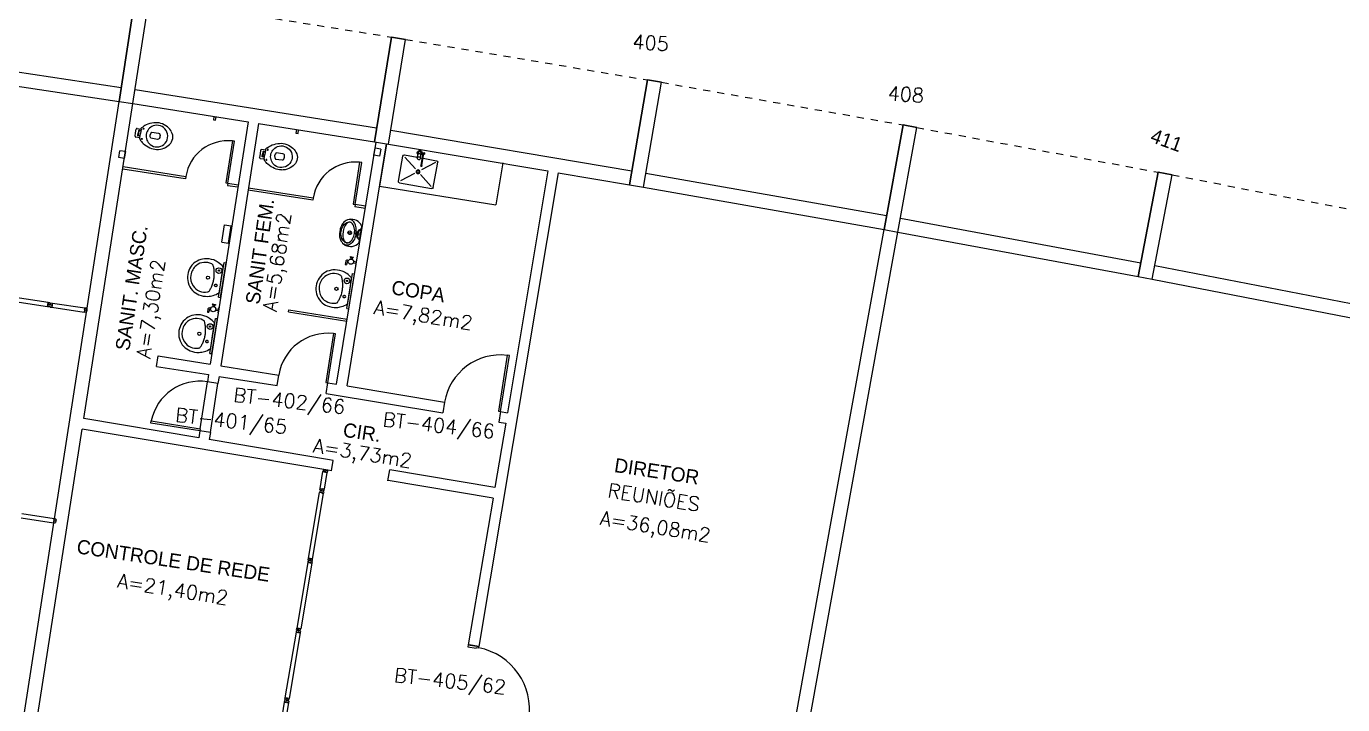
# Model space of a CAD drawing. Extents: x -165 to 137, y 302 to 416.
# Drawn here: x 50.95 to 69.52, y 392.37 to 401.94 of the extents above; entities that cross this region are included whole.
import ezdxf

# ---------------------------------------------------------------- set-up
doc = ezdxf.new("R2010")
doc.units = 0
doc.header["$LTSCALE"] = 0.02
doc.header["$MEASUREMENT"] = 0
for name, pattern in [('DASHDOT', [1, 0.5, -0.25, 0, -0.25]), ('HIDDEN', [0.375, 0.25, -0.125]), ('HIDDEN2', [0.1875, 0.125, -0.0625])]:
    doc.linetypes.add(name, pattern=pattern)
doc.layers.get('0').update_dxf_attribs({"linetype": 'CONTINUOUS'})
doc.layers.get('DEFPOINTS').update_dxf_attribs({"linetype": 'CONTINUOUS'})
for name, color, linetype in [('3', 3, 'CONTINUOUS'), ('ALV', 2, 'CONTINUOUS'), ('BANC', 2, 'CONTINUOUS'), ('DIV', 2, 'CONTINUOUS'), ('EQUIP', 2, 'CONTINUOUS'), ('ESQ', 1, 'CONTINUOUS'), ('ESTR', 3, 'CONTINUOUS'), ('NOPILAR', 2, 'CONTINUOUS'), ('PEÇAS', 1, 'CONTINUOUS'), ('PORTA', 2, 'CONTINUOUS'), ('PROJ', 1, 'HIDDEN2'), ('SOLEIRA', 1, 'CONTINUOUS'), ('TEXTO', 2, 'CONTINUOUS'), ('TEXTO-ENDEREÇO', 2, 'CONTINUOUS'), ('USO1', 2, 'CONTINUOUS'), ('ÁREA', 2, 'CONTINUOUS')]:
    doc.layers.add(name, color=color, linetype=linetype)
doc.styles.add('1', font='romans.shx', dxfattribs={"height": 1.1})
doc.styles.add('UNB-100', font='simplex.shx', dxfattribs={"height": 0.2})
doc.styles.add('UNB-100-1', font='simplex.shx', dxfattribs={"height": 0.2})
doc.dimstyles.new('1-600', dxfattribs={"dimtxt": 1.1, "dimasz": 2.5, "dimexe": 2, "dimexo": 4, "dimgap": 0.2, "dimtad": 1, "dimdec": 0, "dimzin": 4, "dimdsep": 46, "dimlunit": 6, "dimtxsty": '1', "dimblk1": 'NONE', "dimblk2": 'NONE', "dimsah": 1, "dimcen": 0, "dimclrd": 2, "dimclre": 2, "dimclrt": 2, "dimadec": 0, "dimazin": 0, "dimtfac": 1, "dimtdec": 0, "dimtmove": 2, "dimatfit": 3, "dimldrblk": 'NONE', "dimfxl": 0, "dimtolj": 1, "dimtzin": 0, "dimarcsym": 0})

# ---------------------------------------------------------------- blocks, each defined once
blk = doc.blocks.new('DIVMT-TTC')
for p, q in [((-0.03, 0.03), (-0.03, 0.006)), ((-0.008, 0.03), (-0.03, 0.03)), ((-0.0185, 0.006), (-0.03, 0.006)), ((-0.0185, -0.006), (-0.0185, 0.006)), ((-0.008, 0.03), (-0.008, 0.02)), ((-0.008, 0.02), (0.008, 0.02)), ((-0.0051, 0), (0.0051, 0)), ((0.0051, 0), (-0.0051, 0)), ((-0.0051, 0), (0.0051, 0)), ((0, -0.0051), (0, 0.0051)), ((0, 0.0051), (0, -0.0051)), ((0.008, 0.03), (0.008, 0.02)), ((0.008, 0.03), (0.03, 0.03)), ((0.0205, 0.006), (0.03, 0.006)), ((0.0205, -0.006), (0.0205, 0.006)), ((0.0205, 0.006), (0.0205, -0.006)), ((0.0205, 0.006), (0.03, 0.006)), ((0.97, 0.03), (0.03, 0.03)), ((0.03, 0.006), (0.03, 0.03)), ((0.03, -0.03), (0.03, 0.03)), ((0.03, -0.005), (0.03, 0.005)), ((0.97, -0.03), (0.97, 0.03)), ((0.97, 0.03), (0.97, 0.009)), ((0.97, 0.009), (0.97, 0.027)), ((0.9795, 0.006), (0.97, 0.006)), ((0.97, -0.005), (0.97, 0.005)), ((0.9795, 0.006), (0.9795, -0.006)), ((1.0051, 0), (0.9949, 0)), ((1, 0.0051), (1, -0.0051)), ((-0.0185, -0.006), (-0.03, -0.006)), ((-0.03, -0.03), (-0.03, -0.006)), ((-0.008, -0.03), (-0.03, -0.03)), ((-0.008, -0.03), (-0.008, -0.02)), ((-0.008, -0.02), (0.008, -0.02)), ((0.008, -0.03), (0.008, -0.02)), ((0.008, -0.03), (0.03, -0.03)), ((0.0205, -0.006), (0.03, -0.006)), ((0.0205, -0.006), (0.03, -0.006)), ((0.03, -0.006), (0.03, -0.03)), ((0.97, -0.03), (0.03, -0.03)), ((0.9795, -0.006), (0.97, -0.006)), ((0.97, -0.009), (0.97, -0.027))]:
    blk.add_line(p, q)
blk = doc.blocks.new('MTINI-TTC')
for p, q in [((-0.03, 0.008), (-0.03, 0.03)), ((0.03, 0.03), (-0.03, 0.03)), ((-0.03, 0.008), (-0.02, 0.008)), ((-0.009, 0.03), (-0.027, 0.03)), ((-0.02, 0.008), (-0.02, 0)), ((-0.001, 0), (-0.02, 0)), ((-0.006, 0.02), (-0.006, 0.03)), ((-0.006, 0.023), (-0.006, 0.027)), ((-0.006, 0.02), (0.006, 0.02)), ((0.005, 0.03), (-0.005, 0.03)), ((0.005, 0), (-0.005, 0)), ((0.004, 0.02), (-0.004, 0.02)), ((0.02, 0), (-0.001, 0)), ((0, -0.005), (0, 0.005)), ((0.006, 0.02), (0.006, 0.03)), ((0.006, 0.023), (0.006, 0.027)), ((0.009, 0.03), (0.027, 0.03)), ((0.03, 0.008), (0.02, 0.008)), ((0.02, 0), (0.02, 0.008)), ((0.03, 0.008), (0.03, 0.03))]:
    blk.add_line(p, q)
blk = doc.blocks.new('*D74')
at = {"layer": 'DEFPOINTS', "color": 0, "transparency": 16777216}
for p in [(81.466, 403.52), (63.308, 400.547), (63.041, 399.071), (88.375, 395.241), (88.021, 393.783)]:
    blk.add_point(p, dxfattribs=at)
at = {"layer": 'USO1', "color": 2, "lineweight": -2, "transparency": 16777216}
for p, q in [((64.02, 404.483), (64.822, 408.914)), ((89.321, 399.127), (90.384, 403.497))]:
    blk.add_line(p, q, dxfattribs=at)
blk.add_arc((-13.264, -22.577), 436.501, 76.32763, 79.74227, dxfattribs=at)
at = {"layer": 'USO1', "color": 2, "transparency": 16777216, "insert": (77.384, 405.174), "char_height": 1.1, "attachment_point": 5, "rotation": 348.0349, "style": '1'}
blk.add_mtext('\\A1;Física', dxfattribs=at)
blk = doc.blocks.new('_NONE')
at = {"color": 0, "linetype": 'ByBlock'}
blk.add_circle((0, 0), 0.25, dxfattribs=at)
blk = doc.blocks.new('*D75')
at = {"layer": 'DEFPOINTS', "color": 0, "transparency": 16777216}
for p in [(60.806, 407.588), (52.477, 402.362), (52.247, 400.879), (63.308, 400.547), (63.041, 399.071)]:
    blk.add_point(p, dxfattribs=at)
at = {"layer": 'USO1', "color": 2, "lineweight": -2, "transparency": 16777216}
for p, q in [((53.088, 406.315), (53.776, 410.763)), ((64.02, 404.483), (64.822, 408.91))]:
    blk.add_line(p, q, dxfattribs=at)
blk.add_arc((-13.265, -22.582), 436.5, 79.74227, 81.20568, dxfattribs=at)
at = {"layer": 'USO1', "color": 2, "transparency": 16777216, "insert": (59.128, 408.82), "char_height": 1.1, "attachment_point": 5, "rotation": 350.474, "style": '1'}
blk.add_mtext('\\A1;IED Direção', dxfattribs=at)
blk = doc.blocks.new('*D76')
at = {"layer": 'DEFPOINTS', "color": 0, "transparency": 16777216}
for p in [(49.795, 409.337), (41.602, 403.9), (41.411, 402.412), (52.477, 402.362), (52.247, 400.879)]:
    blk.add_point(p, dxfattribs=at)
at = {"layer": 'USO1', "color": 2, "lineweight": -2, "transparency": 16777216}
for p, q in [((42.113, 407.867), (42.687, 412.332)), ((53.088, 406.315), (53.776, 410.761))]:
    blk.add_line(p, q, dxfattribs=at)
blk.add_arc((-13.265, -22.584), 436.501, 81.20568, 82.66909, dxfattribs=at)
at = {"layer": 'USO1', "color": 2, "transparency": 16777216, "insert": (48.061, 410.344), "char_height": 1.1, "attachment_point": 5, "rotation": 351.9374, "style": '1'}
blk.add_mtext('\\A1;Física', dxfattribs=at)
blk = doc.blocks.new('DIV')
for p, q in [((-0.0051, 0), (0.0051, 0)), ((0, -0.0051), (0, 0.0051)), ((0.0205, 0.006), (0.03, 0.006)), ((0.0205, -0.006), (0.0205, 0.006)), ((0.03, 0.03), (0.97, 0.03)), ((0.03, 0.03), (0.03, -0.03)), ((0.03, 0.009), (0.03, 0.027)), ((0.03, 0.005), (0.03, -0.005)), ((0.97, 0.03), (0.97, -0.03)), ((0.9795, 0.006), (0.97, 0.006)), ((0.97, 0.005), (0.97, -0.005)), ((0.9795, -0.006), (0.9795, 0.006)), ((1.0051, 0), (0.9949, 0)), ((0.9949, 0), (1.0051, 0)), ((1, -0.0051), (1, 0.0051)), ((0.0205, -0.006), (0.03, -0.006)), ((0.03, -0.03), (0.03, -0.009)), ((0.03, -0.009), (0.03, -0.027)), ((0.03, -0.03), (0.97, -0.03)), ((0.9795, -0.006), (0.97, -0.006))]:
    blk.add_line(p, q)
blk = doc.blocks.new('MTT')
for p, q in [((-0.008, 0.03), (-0.03, 0.03)), ((-0.03, 0.03), (-0.03, 0.006)), ((-0.0185, 0.006), (-0.03, 0.006)), ((-0.0185, -0.006), (-0.0185, 0.006)), ((-0.008, 0.03), (-0.008, 0.02)), ((-0.008, 0.02), (0.008, 0.02)), ((-0.0051, 0), (0.0051, 0)), ((0, -0.0051), (0, 0.0051)), ((0.008, 0.03), (0.03, 0.03)), ((0.008, 0.03), (0.008, 0.02)), ((0.0205, -0.006), (0.0205, 0.006)), ((0.0205, 0.006), (0.03, 0.006)), ((0.03, 0.006), (0.03, 0.03)), ((-0.03, -0.03), (-0.03, -0.006)), ((-0.0185, -0.006), (-0.03, -0.006)), ((-0.008, -0.03), (-0.03, -0.03)), ((-0.008, -0.02), (0.008, -0.02)), ((-0.008, -0.03), (-0.008, -0.02)), ((0.008, -0.03), (0.008, -0.02)), ((0.008, -0.03), (0.03, -0.03)), ((0.0205, -0.006), (0.03, -0.006)), ((0.03, -0.006), (0.03, -0.03))]:
    blk.add_line(p, q)
blk = doc.blocks.new('A$C3DD54DAF')
at = {"layer": 'PORTA'}
for p, q in [((0.657, 0.597), (0.563, 0.005)), ((0.593, 0), (0.686, 0.593)), ((0.686, 0.593), (0.657, 0.597)), ((0.563, 0.005), (0.593, 0))]:
    blk.add_line(p, q, dxfattribs=at)
at = {"layer": 'PORTA', "color": 1}
blk.add_arc((0.594, -0.001), 0.601, 83.9894, 170.9236, dxfattribs=at)
blk = doc.blocks.new('A$C1EA05BC3')
at = {"layer": 'PEÇAS'}
for p, q in [((0.465, 0.221), (0.464, 0.214)), ((0.464, 0.214), (0.521, 0.205)), ((0.466, 0.226), (0.465, 0.221)), ((0.532, 0.192), (0.523, 0.141)), ((0.445, 0.091), (0.443, 0.084)), ((0.443, 0.084), (0.443, 0.079)), ((0.502, 0.082), (0.445, 0.091)), ((0.523, 0.141), (0.515, 0.091))]:
    blk.add_line(p, q, dxfattribs=at)
for points in [[(0.373, 0.165, 0.268395), (0.317, 0.309, 0.179674), (0.221, 0.342, 0.170707), (0.124, 0.306, 0.179561), (0.072, 0.213, 0.179561), (0.093, 0.108, 0.170707), (0.174, 0.044, 0.179674), (0.275, 0.046, 0.268395)], [(0.18, 0.165, -0.183333), (0.19, 0.225, -0.302776), (0.214, 0.235), (0.309, 0.22, -0.370787), (0.295, 0.133), (0.2, 0.148, -0.302776)]]:
    blk.add_lwpolyline(points, format="xyb", close=True, dxfattribs=at)
for points in [[(0.464, 0.214), (0.454, 0.152)], [(0.445, 0.091), (0.454, 0.152)], [(0.483, 0.184), (0.478, 0.149), (0.472, 0.114)]]:
    blk.add_lwpolyline(points, dxfattribs=at)
for points in [[(0.461, 0.195, 0.380199), (0.468, 0.187), (0.479, 0.185, 0.087349), (0.483, 0.185, -0.172037), (0.491, 0.184, -0.102747), (0.493, 0.182, -0.167994), (0.494, 0.178), (0.489, 0.147)], [(0.448, 0.109, -0.380199), (0.457, 0.116), (0.467, 0.114, -0.087349), (0.471, 0.112, 0.172037), (0.48, 0.111, 0.102747), (0.482, 0.112, 0.167994), (0.484, 0.116), (0.489, 0.147)]]:
    blk.add_lwpolyline(points, format="xyb", dxfattribs=at)
for centre in [(0.436, 0.229), (0.413, 0.085)]:
    blk.add_circle(centre, 0.0075, dxfattribs=at)
for centre, radius, start, end in [((0.216, 0.129), 0.248, 87.483, 112.073), ((0.218, 0.134), 0.243, 64.2378, 88.0453), ((0.147, 0.201), 0.149, 170.8718, 207.9981), ((0.147, 0.201), 0.149, 134.0019, 171.1282), ((0.226, 0.112), 0.268, 112.6809, 132.8397), ((0.186, 0.048), 0.335, 46.8476, 65.7475), ((0.195, 0.06), 0.32, 32.9479, 46.5381), ((0.456, 0.228), 0.0102, 349.3086, 36.2439), ((0.52, 0.193), 0.0118, 354.6802, 82.2989), ((0.25, 0.261), 0.268, 209.1603, 229.3191), ((0.235, 0.248), 0.248, 229.927, 254.517), ((0.236, 0.243), 0.243, 253.9547, 277.7622), ((0.232, 0.335), 0.335, 276.2525, 295.1524), ((0.237, 0.321), 0.32, 295.4619, 309.0521), ((0.433, 0.08), 0.0102, 305.7561, 352.6914), ((0.504, 0.093), 0.0118, 259.7011, 347.3198)]:
    blk.add_arc(centre, radius, start, end, dxfattribs=at)
blk = doc.blocks.new('A$C13C90D17')
at = {"layer": 'PEÇAS'}
for points in [[(0, 0.308, 0.108162), (0.006, 0.194, 0.130345), (0.066, 0.085, 0.098496), (0.157, 0.023, 0.106524), (0.285, 0, 0.056129), (0.358, 0.012, 0.077465), (0.441, 0.051, 0.260144), (0.447, 0.06), (0.474, 0.233), (0.501, 0.406, 0.260144), (0.499, 0.416, 0.077465), (0.432, 0.479, 0.056129), (0.367, 0.513, 0.106524), (0.238, 0.53, 0.098496), (0.132, 0.499, 0.130345), (0.041, 0.414, 0.108162)], [(0.044, 0.301, 0.185962), (0.076, 0.148, 0.148743), (0.165, 0.074, 0.142138), (0.277, 0.062, 0.114165), (0.294, 0.067, 0.094603), (0.305, 0.079, 0.04407), (0.317, 0.098, 0.029789), (0.339, 0.143, 0.032251), (0.36, 0.2, 0.033186), (0.37, 0.249, 0.033186), (0.375, 0.299, 0.032251), (0.374, 0.36, 0.029789), (0.367, 0.409, 0.04407), (0.361, 0.432, 0.094603), (0.354, 0.446, 0.114165), (0.339, 0.457, 0.142138), (0.23, 0.48, 0.148743), (0.122, 0.437, 0.185962)]]:
    blk.add_lwpolyline(points, format="xyb", close=True, dxfattribs=at)
blk.add_circle((0.286, 0.263), 0.0225, dxfattribs=at)
at = {"layer": 'PEÇAS', "linetype": 'HIDDEN'}
blk.add_circle((0.396, 0.154), 0.0175, dxfattribs=at)
blk = doc.blocks.new('A$C36FD3FC8')
at = {"layer": 'PORTA'}
for p, q in [((0.771, 0.696), (0.662, 0.005)), ((0.691, 0), (0.801, 0.691)), ((0.801, 0.691), (0.771, 0.696)), ((0.662, 0.005), (0.691, 0))]:
    blk.add_line(p, q, dxfattribs=at)
at = {"layer": 'PORTA', "color": 1}
blk.add_arc((0.691, 0), 0.7, 83.4563, 170.9756, dxfattribs=at)
blk = doc.blocks.new('A$C544E53C2')
at = {"layer": 'PORTA'}
for p, q in [((0.885, 0.795), (0.759, 0.005)), ((0.789, 0), (0.914, 0.79)), ((0.914, 0.79), (0.885, 0.795)), ((0.759, 0.005), (0.789, 0))]:
    blk.add_line(p, q, dxfattribs=at)
at = {"layer": 'PORTA', "color": 1}
blk.add_arc((0.789, 0), 0.8, 83.1491, 170.4878, dxfattribs=at)
blk = doc.blocks.new('A$C20D93DEA')
at = {"layer": 'PORTA'}
for p, q in [((0, 0.11), (0.005, 0.139)), ((0.691, 0), (0, 0.11)), ((0.005, 0.139), (0.696, 0.03)), ((0.696, 0.03), (0.691, 0))]:
    blk.add_line(p, q, dxfattribs=at)
at = {"layer": 'PORTA', "color": 1}
blk.add_arc((0.691, 0), 0.7, 81.1249, 168.5439, dxfattribs=at)
at = {"layer": 'SOLEIRA'}
blk.add_line((0.696, 0.03), (0.799, 0.692), dxfattribs=at)
blk = doc.blocks.new('INOXA1-P-TTC')
for p, q in [((0.12, 0.23), (0.12, 0.047)), ((0.22, 0.25), (0.14, 0.25)), ((0.15, 0.22), (0.287, 0.043)), ((0.5, 0.25), (0.22, 0.25)), ((0.353, 0.043), (0.49, 0.22)), ((0.52, 0.23), (0.52, -0.23)), ((0.043, 0.008), (0.043, -0.022)), ((0.062, 0.04), (0.071, 0.04)), ((0.131, 0.048), (0.076, 0.043)), ((0.131, -0.002), (0.076, 0.003)), ((0.22, -0.027), (0.054, -0.027)), ((0.22, -0.037), (0.054, -0.037)), ((0.063, -0.003), (0.063, -0.021)), ((0.12, -0.001), (0.12, -0.027)), ((0.12, -0.037), (0.12, -0.23)), ((0.15, -0.22), (0.287, -0.043)), ((0.231, -0.027), (0.22, -0.027)), ((0.231, -0.037), (0.22, -0.037)), ((0.353, -0.043), (0.49, -0.22)), ((0.22, -0.25), (0.14, -0.25)), ((0.5, -0.25), (0.22, -0.25))]:
    blk.add_line(p, q)
blk.add_lwpolyline([(0.076, 0.003), (0.072, 0.004), (0.069, 0.009), (0.067, 0.015), (0.066, 0.023), (0.067, 0.031), (0.069, 0.037), (0.072, 0.042), (0.076, 0.043)])
blk.add_lwpolyline([(0.131, 0.048), (0.137, 0.046), (0.143, 0.041), (0.147, 0.033), (0.148, 0.023), (0.147, 0.013), (0.143, 0.006), (0.137, 0), (0.131, -0.002), (0.125, 0), (0.119, 0.006), (0.115, 0.013), (0.114, 0.023), (0.115, 0.033), (0.119, 0.041), (0.125, 0.046)], close=True)
for radius in [0.0266, 0.0163]:
    blk.add_circle((0.32, 0), radius)
for centre, radius, start, end in [((0.14, 0.23), 0.02, 90, 180), ((0.5, 0.23), 0.02, 360, 90), ((0.054, 0.023), 0.0349, 36.1705, 252.2568), ((0.054, 0.023), 0.0189, 62.7367, 235.7375), ((0.073, -0.003), 0.01, 102.8285, 180), ((0.054, 0.023), 0.0349, 285.5373, 323.9987), ((0.054, -0.032), 0.0145, 20.161, 339.839), ((0.054, -0.032), 0.005, 90.0037, 269.9963), ((0.231, -0.032), 0.00738, 222.6559, 137.3441), ((0.231, -0.032), 0.005, 269.9935, 90.0065), ((0.14, -0.23), 0.02, 180, 270), ((0.5, -0.23), 0.02, 270, 360)]:
    blk.add_arc(centre, radius, start, end)

msp = doc.modelspace()

# ---------------------------------------------------------------- linework, layer by layer
at = {"layer": '3'}
for p, q in [((55.223, 395.823), (55.223, 395.823)), ((55.223, 395.823), (55.223, 395.823)), ((55.224, 395.822), (55.224, 395.822)), ((55.224, 395.822), (55.224, 395.822)), ((55.224, 395.822), (55.224, 395.822)), ((55.224, 395.822), (55.224, 395.822)), ((55.276, 395.814), (55.276, 395.814)), ((55.276, 395.814), (55.276, 395.814)), ((55.276, 395.814), (55.276, 395.814)), ((55.276, 395.814), (55.276, 395.814)), ((55.199, 395.675), (55.199, 395.675)), ((55.199, 395.675), (55.199, 395.675)), ((55.199, 395.675), (55.199, 395.675)), ((55.199, 395.675), (55.199, 395.675)), ((55.199, 395.675), (55.199, 395.675)), ((55.199, 395.675), (55.199, 395.675)), ((55.199, 395.675), (55.199, 395.675))]:
    msp.add_line(p, q, dxfattribs=at)
at = {"layer": 'ALV'}
for p, q in [((48.874, 401.59), (52.283, 401.077)), ((48.844, 401.392), (52.254, 400.879)), ((52.483, 401.046), (55.888, 400.505)), ((49.905, 385.697), (52.254, 400.879)), ((51.756, 396.404), (52.451, 400.849)), ((52.451, 400.849), (54.076, 400.59)), ((54.076, 400.59), (53.541, 397.172)), ((54.224, 400.567), (53.689, 397.148)), ((54.224, 400.567), (55.857, 400.307)), ((56.087, 400.472), (59.488, 399.902)), ((55.323, 396.889), (55.881, 400.303)), ((55.471, 396.864), (56.029, 400.279)), ((56.054, 400.275), (58.302, 399.898)), ((58.45, 399.873), (57.331, 393.189)), ((58.302, 399.898), (57.734, 396.485)), ((58.45, 399.873), (59.455, 399.704)), ((59.687, 399.867), (63.082, 399.268)), ((59.652, 399.67), (63.047, 399.071)), ((63.281, 399.232), (66.671, 398.603)), ((60.585, 384.365), (63.244, 399.035)), ((62.167, 394.2), (63.047, 399.071)), ((63.244, 399.035), (66.635, 398.407)), ((66.869, 398.566), (70.254, 397.908)), ((66.831, 398.369), (70.216, 397.712)), ((52.782, 397.141), (52.806, 397.289)), ((52.806, 397.289), (53.541, 397.172)), ((52.782, 397.141), (53.518, 397.024)), ((53.689, 397.148), (54.509, 397.018)), ((53.518, 397.024), (53.502, 396.922)), ((53.65, 396.897), (53.502, 396.922)), ((53.666, 397), (53.65, 396.897)), ((53.666, 397), (54.484, 396.87)), ((54.484, 396.87), (54.509, 397.018)), ((55.176, 396.76), (55.2, 396.908)), ((55.2, 396.908), (55.323, 396.889)), ((55.176, 396.76), (56.822, 396.486)), ((55.471, 396.864), (56.847, 396.634)), ((56.847, 396.634), (56.822, 396.486)), ((57.636, 396.502), (57.611, 396.354)), ((57.636, 396.502), (57.734, 396.485)), ((53.379, 396.132), (51.756, 396.404)), ((57.712, 396.337), (57.558, 395.431)), ((57.611, 396.354), (57.712, 396.337)), ((50.113, 385.787), (51.733, 396.256)), ((55.199, 395.675), (51.733, 396.256)), ((53.395, 396.23), (53.379, 396.131)), ((53.543, 396.206), (53.395, 396.23)), ((53.543, 396.206), (53.527, 396.107)), ((55.223, 395.823), (53.527, 396.107)), ((55.276, 395.814), (55.223, 395.823)), ((55.251, 395.666), (55.276, 395.814)), ((55.251, 395.666), (55.199, 395.675)), ((56.049, 395.527), (56.075, 395.68)), ((57.558, 395.431), (56.075, 395.68)), ((57.533, 395.283), (56.05, 395.532)), ((57.533, 395.283), (57.182, 393.211)), ((61.477, 390.382), (62.167, 394.2)), ((57.18, 393.212), (57.331, 393.189))]:
    msp.add_line(p, q, dxfattribs=at)
at = {"layer": 'BANC'}
for p, q in [((56.029, 400.279), (55.931, 399.683)), ((57.668, 400.014), (57.57, 399.419)), ((55.931, 399.683), (57.57, 399.419))]:
    msp.add_line(p, q, dxfattribs=at)
at = {"layer": 'DEFPOINTS', "color": 0, "linetype": 'ByBlock'}
msp.add_point((55.2, 396.908), dxfattribs=at)
at = {"layer": 'DIV'}
for p, q in [((52.308, 399.93), (53.188, 399.79)), ((52.312, 399.96), (53.196, 399.819)), ((53.196, 399.819), (53.192, 399.789)), ((53.789, 399.725), (53.784, 399.695)), ((53.784, 399.695), (53.932, 399.672)), ((53.789, 399.725), (53.937, 399.701)), ((54.988, 399.485), (54.077, 399.627)), ((54.993, 399.515), (54.082, 399.657)), ((54.993, 399.515), (54.988, 399.485)), ((55.586, 399.423), (55.581, 399.393)), ((55.729, 399.37), (55.581, 399.393)), ((55.734, 399.4), (55.586, 399.423)), ((51.246, 397.982), (51.25, 398.006)), ((51.261, 398.005), (51.25, 398.006)), ((51.255, 398.042), (51.252, 398.018)), ((51.263, 398.016), (51.252, 398.018)), ((51.277, 398.039), (51.255, 398.042)), ((51.261, 398.005), (51.263, 398.016)), ((51.268, 397.979), (51.27, 397.989)), ((51.27, 397.989), (51.285, 397.987)), ((51.277, 398.039), (51.275, 398.029)), ((51.275, 398.029), (51.291, 398.026)), ((51.275, 398.008), (51.285, 398.007)), ((51.275, 398.008), (51.285, 398.007)), ((51.28, 398.003), (51.281, 398.013)), ((51.28, 398.003), (51.281, 398.013)), ((51.284, 397.977), (51.285, 397.987)), ((51.293, 398.036), (51.291, 398.026)), ((51.293, 398.036), (51.315, 398.033)), ((51.3, 397.999), (51.302, 398.011)), ((51.3, 397.999), (51.302, 398.011)), ((51.3, 397.999), (51.309, 397.997)), ((51.3, 397.999), (51.309, 397.997)), ((51.302, 398.011), (51.311, 398.009)), ((51.302, 398.011), (51.311, 398.009)), ((51.315, 398.033), (51.306, 397.974)), ((51.309, 397.997), (51.306, 397.974)), ((51.309, 397.994), (51.306, 397.977)), ((51.306, 397.974), (51.309, 397.994)), ((51.311, 398.008), (51.309, 397.998)), ((51.311, 398.009), (51.315, 398.033)), ((51.311, 398.012), (51.314, 398.03)), ((51.315, 398.033), (51.773, 397.965)), ((51.268, 397.979), (51.246, 397.982)), ((51.284, 397.977), (51.306, 397.974)), ((51.306, 397.974), (51.764, 397.906)), ((51.773, 397.965), (51.764, 397.906)), ((51.769, 397.94), (51.768, 397.93)), ((51.777, 397.928), (51.768, 397.929)), ((51.779, 397.94), (51.769, 397.941)), ((51.777, 397.928), (51.779, 397.94)), ((51.803, 397.93), (51.793, 397.932)), ((51.793, 397.932), (51.803, 397.93)), ((51.797, 397.926), (51.799, 397.936)), ((54.643, 397.908), (54.648, 397.938)), ((54.643, 397.908), (55.468, 397.777)), ((54.648, 397.938), (55.473, 397.806)), ((55.092, 395.418), (55.131, 395.655)), ((55.135, 395.677), (55.131, 395.655)), ((55.131, 395.655), (55.191, 395.645)), ((55.152, 395.652), (55.134, 395.654)), ((55.135, 395.677), (55.145, 395.675)), ((55.146, 395.683), (55.145, 395.675)), ((55.146, 395.683), (55.167, 395.679)), ((55.151, 395.408), (55.191, 395.645)), ((55.157, 395.66), (55.155, 395.651)), ((55.156, 395.658), (55.156, 395.654)), ((55.156, 395.651), (55.166, 395.649)), ((55.169, 395.658), (55.157, 395.66)), ((55.159, 395.66), (55.167, 395.659)), ((55.161, 395.68), (55.171, 395.679)), ((55.167, 395.685), (55.165, 395.675)), ((55.167, 395.679), (55.186, 395.676)), ((55.169, 395.658), (55.167, 395.649)), ((55.168, 395.656), (55.167, 395.652)), ((55.17, 395.649), (55.188, 395.646)), ((55.184, 395.668), (55.186, 395.676)), ((55.194, 395.667), (55.184, 395.668)), ((55.194, 395.667), (55.191, 395.645)), ((55.092, 395.418), (55.151, 395.408)), ((54.926, 394.432), (55.082, 395.359)), ((54.985, 394.422), (55.141, 395.349)), ((50.881, 395.064), (51.339, 394.992)), ((50.872, 395.005), (51.33, 394.932)), ((51.339, 394.992), (51.33, 394.932)), ((51.335, 394.967), (51.334, 394.957)), ((51.343, 394.955), (51.334, 394.956)), ((51.345, 394.967), (51.335, 394.968)), ((51.343, 394.955), (51.345, 394.967)), ((51.369, 394.957), (51.359, 394.958)), ((51.359, 394.958), (51.369, 394.957)), ((51.363, 394.952), (51.365, 394.963)), ((54.926, 394.432), (54.985, 394.422)), ((54.947, 394.428), (54.929, 394.431)), ((54.957, 394.398), (54.945, 394.4)), ((54.948, 394.419), (54.95, 394.428)), ((54.96, 394.417), (54.948, 394.419)), ((54.952, 394.407), (54.95, 394.39)), ((54.951, 394.428), (54.961, 394.426)), ((54.96, 394.417), (54.962, 394.426)), ((54.985, 394.422), (54.965, 394.425)), ((54.965, 394.425), (54.982, 394.422)), ((57.18, 393.212), (57.175, 393.182)), ((57.175, 393.182), (57.294, 393.164)), ((57.331, 393.189), (57.195, 393.21)), ((57.295, 393.174), (57.294, 393.164)), ((57.295, 393.174), (57.328, 393.169)), ((57.328, 393.169), (57.331, 393.189))]:
    msp.add_line(p, q, dxfattribs=at)
at = {"layer": 'DIV', "color": 1}
msp.add_arc((57.162, 392.302), 0.883, 350.6923, 79.1204, dxfattribs=at)
at = {"layer": 'EQUIP', "color": 2}
for p, q in [((53.593, 400.667), (53.585, 400.618)), ((53.585, 400.618), (53.615, 400.613)), ((53.615, 400.613), (53.623, 400.662)), ((54.758, 400.482), (54.75, 400.433)), ((54.75, 400.433), (54.78, 400.428)), ((54.78, 400.428), (54.788, 400.477)), ((55.851, 400.119), (55.868, 400.218)), ((55.947, 400.205), (55.868, 400.218)), ((52.25, 400.086), (52.267, 400.184)), ((52.329, 400.072), (52.25, 400.086)), ((52.346, 400.171), (52.267, 400.184)), ((52.346, 400.171), (52.329, 400.072)), ((55.93, 400.106), (55.851, 400.119)), ((55.947, 400.205), (55.93, 400.106)), ((55.453, 398.623), (55.445, 398.579)), ((55.445, 398.579), (55.464, 398.575)), ((55.471, 398.609), (55.464, 398.575)), ((55.476, 398.639), (55.493, 398.636)), ((55.482, 398.618), (55.49, 398.616)), ((55.516, 398.692), (55.515, 398.683)), ((55.515, 398.683), (55.559, 398.675)), ((55.516, 398.692), (55.561, 398.684)), ((55.527, 398.68), (55.523, 398.657)), ((55.547, 398.677), (55.543, 398.653)), ((55.561, 398.684), (55.559, 398.675)), ((55.56, 398.604), (55.602, 398.596)), ((55.563, 398.623), (55.606, 398.615)), ((55.597, 398.566), (55.611, 398.645)), ((53.571, 398.022), (53.57, 398.012)), ((53.57, 398.012), (53.615, 398.005)), ((53.571, 398.022), (53.616, 398.015)), ((53.582, 398.01), (53.579, 397.986)), ((53.602, 398.007), (53.598, 397.983)), ((53.617, 398.015), (53.615, 398.005)), ((53.509, 397.951), (53.502, 397.907)), ((53.502, 397.907), (53.522, 397.904)), ((53.527, 397.938), (53.522, 397.904)), ((53.532, 397.967), (53.549, 397.965)), ((53.539, 397.946), (53.546, 397.945)), ((53.616, 397.934), (53.659, 397.927)), ((53.62, 397.953), (53.662, 397.947)), ((53.654, 397.897), (53.667, 397.976))]:
    msp.add_line(p, q, dxfattribs=at)
at = {"layer": 'EQUIP', "color": 2, "linetype": 'Continuous'}
for p, q in [((53.704, 398.892), (53.743, 399.139)), ((53.743, 399.139), (53.837, 399.124)), ((53.798, 398.877), (53.837, 399.124)), ((53.704, 398.892), (53.798, 398.877))]:
    msp.add_line(p, q, dxfattribs=at)
at = {"layer": 'EQUIP', "color": 2}
for centre in [(55.526, 398.618), (53.583, 397.948)]:
    msp.add_circle(centre, 0.037, dxfattribs=at)
at = {"layer": 'EQUIP', "color": 2, "ltscale": 0.15}
for centre, radius in [((53.664, 398.492), 0.04), ((53.664, 398.492), 0.01), ((55.47, 398.347), 0.04), ((55.47, 398.347), 0.01), ((53.54, 397.702), 0.04), ((53.54, 397.702), 0.01)]:
    msp.add_circle(centre, radius, dxfattribs=at)
at = {"layer": 'EQUIP', "color": 2}
for centre, radius, start, end in [((55.472, 398.619), 0.02, 79.7262, 169.7262), ((55.481, 398.608), 0.01, 79.7262, 169.7262), ((53.529, 397.948), 0.02, 80.8957, 170.8957), ((53.537, 397.936), 0.01, 80.8957, 170.8957)]:
    msp.add_arc(centre, radius, start, end, dxfattribs=at)
at = {"layer": 'ESQ'}
msp.add_line((53.543, 396.206), (53.65, 396.897), dxfattribs=at)
at = {"layer": 'ESTR'}
for points in [[(52.254, 400.879), (52.451, 400.849), (52.681, 402.331), (52.483, 402.362), (52.254, 400.879), (52.483, 402.362), (52.681, 402.331)], [(55.857, 400.307), (56.054, 400.275), (56.296, 401.755), (56.099, 401.788), (55.857, 400.307), (56.099, 401.788), (56.296, 401.755)], [(59.455, 399.704), (59.652, 399.67), (59.906, 401.149), (59.709, 401.183), (59.455, 399.704), (59.709, 401.183), (59.906, 401.149)], [(63.047, 399.071), (63.244, 399.035), (63.511, 400.511), (63.315, 400.547), (63.047, 399.071), (63.315, 400.547), (63.511, 400.511)], [(66.635, 398.407), (66.831, 398.369), (67.111, 399.843), (66.914, 399.88), (66.635, 398.407), (66.914, 399.88), (67.111, 399.843)]]:
    msp.add_lwpolyline(points, dxfattribs=at)
at = {"layer": 'PEÇAS'}
for p, q in [((53.658, 398.115), (53.738, 398.608)), ((53.686, 398.111), (53.767, 398.604)), ((53.738, 398.608), (53.767, 398.604)), ((55.469, 397.958), (55.549, 398.452)), ((55.498, 397.954), (55.578, 398.448)), ((55.549, 398.452), (55.578, 398.448)), ((53.658, 398.115), (53.686, 398.111)), ((53.534, 397.324), (53.615, 397.818)), ((53.563, 397.32), (53.643, 397.814)), ((53.615, 397.818), (53.643, 397.814)), ((55.469, 397.958), (55.498, 397.954)), ((53.534, 397.324), (53.563, 397.32))]:
    msp.add_line(p, q, dxfattribs=at)
at = {"layer": 'PEÇAS', "color": 2}
for points in [[(55.37, 399.049), (55.37, 399.048, 0.008051), (55.365, 399.015, 0.08407), (55.367, 398.971, 0.022672), (55.375, 398.941, 0.027927), (55.385, 398.914, 0.144523), (55.441, 398.853, 0.34805), (55.639, 398.885, 0.162816), (55.643, 398.893), (55.661, 399.003), (55.678, 399.113, 0.162816), (55.677, 399.122, 0.34805), (55.499, 399.214, 0.144523), (55.427, 399.174, 0.027927), (55.408, 399.151, 0.022672), (55.392, 399.125, 0.08407), (55.376, 399.083, 0.008051), (55.371, 399.051)], [(55.417, 399.042), (55.415, 399.034, 0.102017), (55.418, 398.95, 0.100634), (55.442, 398.899, 0.31043), (55.481, 398.885, 0.029837), (55.487, 398.886, 0.193887), (55.549, 398.94, 0.096635), (55.576, 399.016, 0.096635), (55.574, 399.098, 0.193887), (55.532, 399.168, 0.029837), (55.527, 399.171, 0.31043), (55.485, 399.17, 0.100634), (55.446, 399.129, 0.102017), (55.418, 399.05)]]:
    msp.add_lwpolyline(points, format="xyb", close=True, dxfattribs=at)
for points in [[(55.478, 398.885), (55.475, 398.884, -0.189039), (55.444, 398.891, -0.189014), (55.391, 398.965, -0.116802), (55.389, 399.046, -0.116802), (55.416, 399.123, -0.189014), (55.489, 399.177, -0.189039), (55.521, 399.174), (55.524, 399.172)], [(55.6, 399.029, 0.100603), (55.595, 399.115, 0.114611), (55.565, 399.181, 0.309836), (55.481, 399.209, 0.309836)], [(55.595, 398.997, -0.100603), (55.564, 398.917, -0.114611), (55.514, 398.863, -0.309836), (55.426, 398.863, -0.309836)], [(55.646, 398.924), (55.618, 398.952, -0.1805), (55.613, 398.965), (55.613, 398.978, 0.35029), (55.609, 398.985, -0.252034), (55.595, 398.994)], [(55.671, 399.083), (55.636, 399.065, 0.1805), (55.627, 399.054), (55.623, 399.041, -0.35029), (55.617, 399.036, 0.252034), (55.601, 399.032)], [(55.652, 398.951, -0.473116), (55.647, 398.949), (55.628, 398.956, -0.362542), (55.623, 398.966), (55.624, 398.98, 0.564769), (55.619, 398.987)], [(55.669, 399.055, 0.473116), (55.665, 399.059), (55.644, 399.058, 0.362542), (55.636, 399.05), (55.633, 399.036, -0.564769), (55.626, 399.032)]]:
    msp.add_lwpolyline(points, format="xyb", dxfattribs=at)
for centre, radius in [((55.487, 399.03), 0.0035), ((55.492, 399.013), 0.0035), ((55.496, 399.046), 0.0035), ((55.507, 399.004), 0.0035), ((55.511, 399.027), 0.0035), ((55.514, 399.05), 0.0035), ((55.525, 399.008), 0.0035), ((55.529, 399.041), 0.0035), ((55.534, 399.024), 0.0035), ((55.615, 399.01), 0.024), ((55.615, 399.01), 0.0075)]:
    msp.add_circle(centre, radius, dxfattribs=at)
at = {"layer": 'PEÇAS', "color": 2, "linetype": 'DASHDOT'}
msp.add_circle((55.511, 399.027), 0.024, dxfattribs=at)
at = {"layer": 'PROJ', "color": 1}
for p, q in [((52.681, 402.331), (56.099, 401.788)), ((56.296, 401.755), (59.709, 401.183)), ((59.906, 401.149), (63.315, 400.548)), ((63.511, 400.511), (66.915, 399.881)), ((67.111, 399.843), (70.509, 399.184))]:
    msp.add_line(p, q, dxfattribs=at)

# ---------------------------------------------------------------- block references
for name, p, rotation in [('A$C3DD54DAF', (53.196, 399.725), 359.9861678998965), ('A$C3DD54DAF', (54.993, 399.422), 0.1326500238492937), ('A$C36FD3FC8', (54.509, 396.908), 359.9861678998965), ('A$C544E53C2', (56.847, 396.502), 359.9861678998965)]:
    msp.add_blockref(name, p, dxfattribs=dict(rotation=rotation))
at = {"layer": 'ALV', "rotation": 359.9861678998965}
msp.add_blockref('A$C20D93DEA', (52.703, 396.231), dxfattribs=at)
at = {"layer": 'DIV'}
for name, p, rotation in [('DIVMT-TTC', (50.292, 398.156), 351.4506149102106), ('MTINI-TTC', (51.798, 397.931), 84.70291319563346), ('MTT', (55.116, 395.384), 260.475705518473), ('MTINI-TTC', (51.363, 394.958), 80.66037999609878), ('DIV', (54.951, 394.399), 260.475705518473), ('MTT', (54.951, 394.399), 260.475705518473), ('DIV', (54.786, 393.414), 260.475705518473), ('MTT', (54.786, 393.414), 260.475705518473), ('DIV', (54.621, 392.429), 260.475705518473), ('MTT', (54.621, 392.429), 260.475705518473)]:
    msp.add_blockref(name, p, dxfattribs=dict(at, rotation=rotation))
at = {"layer": 'PEÇAS'}
for name, p, rotation in [('A$C1EA05BC3', (53.012, 400.579), 179.9342178616524), ('A$C13C90D17', (53.224, 398.128), 0.1231932373415022), ('A$C13C90D17', (55.036, 397.971), 0.1231932373415022), ('A$C13C90D17', (53.101, 397.337), 0.1231932373415022)]:
    msp.add_blockref(name, p, dxfattribs=dict(at, rotation=rotation))
at = {"layer": 'PEÇAS', "xscale": -1}
for name, p, rotation in [('A$C1EA05BC3', (54.705, 399.855), 343.4777747234166), ('INOXA1-P-TTC', (56.529, 400.202), 79.8717932736896)]:
    msp.add_blockref(name, p, dxfattribs=dict(at, rotation=rotation))

# ---------------------------------------------------------------- texts
at = {"layer": 'NOPILAR', "style": 'UNB-100'}
for s, p in [('405', (59.491, 401.626)), ('405', (59.491, 401.626)), ('405', (59.491, 401.625)), ('405', (59.491, 401.625)), ('408', (63.092, 400.899)), ('408', (63.092, 400.899)), ('408', (63.092, 400.898)), ('408', (63.092, 400.898))]:
    msp.add_text(s, height=0.2, rotation=355.8322, dxfattribs=at).set_placement(p)
at = {"layer": 'NOPILAR'}
msp.add_text('411', height=0.2, rotation=339.9862, dxfattribs=at).set_placement((66.79, 400.314))
msp.add_text('411', height=0.2, rotation=339.9862, dxfattribs=at).set_placement((66.79, 400.314))
at = {"layer": 'TEXTO'}
for s, rotation, p in [('SANIT FEM.', 81.9724, (54.236, 398.007)), ('SANIT. MASC.', 81.5484, (52.399, 397.353)), ('COPA', 351.1414, (56.086, 398.16)), ('CIR.', 351.5484, (55.404, 396.15)), ('DIRETOR ', 351.4706, (59.232, 395.651)), ('CONTROLE DE REDE ', 351.5484, (51.647, 394.504))]:
    msp.add_text(s, height=0.2, rotation=rotation, dxfattribs=at).set_placement(p)
at = {"layer": 'TEXTO-ENDEREÇO', "style": 'UNB-100-1'}
for s, p in [('BT-402/66', (53.858, 396.643)), ('BT-401/65', (53.039, 396.36)), ('BT-404/66', (55.968, 396.297)), ('BT-405/62', (56.127, 392.689))]:
    msp.add_text(s, height=0.2, rotation=353.6063, dxfattribs=at).set_placement(p)
at = {"layer": 'ÁREA', "style": 'UNB-100'}
for s, rotation, p in [('A=5,68m2', 81.374, (54.476, 397.905)), ('A=7,30m2', 80.9499, (52.69, 397.245)), ('A=7,82m2', 350.5429, (55.837, 397.881)), ('A=3,73m2', 350.9499, (54.982, 395.928)), ('REUNIÕES', 350.8722, (59.136, 395.298)), ('A=36,08m2', 350.8722, (59.027, 394.906)), ('A=21,40m2', 350.9499, (52.219, 394.021))]:
    msp.add_text(s, height=0.2, rotation=rotation, dxfattribs=at).set_placement(p)

# ---------------------------------------------------------------- dimensions: what is measured, and where the dimension line sits
at = {"layer": 'USO1'}
for base, line1, line2, text, picture, middle in [((49.795, 409.337), ((52.477, 402.362), (52.247, 400.879)), ((41.602, 403.9), (41.411, 402.412)), 'Física', '*D76', (48.061, 410.344)), ((60.806, 407.588), ((63.308, 400.547), (63.041, 399.071)), ((52.477, 402.362), (52.247, 400.879)), 'IED Direção', '*D75', (59.128, 408.82)), ((81.466, 403.52), ((88.375, 395.241), (88.021, 393.783)), ((63.308, 400.547), (63.041, 399.071)), 'Física', '*D74', (77.384, 405.174))]:
    dim = msp.add_angular_dim_2l(base=base, line1=line1, line2=line2, text=text, dimstyle='1-600', override={"dimazin": 1}, dxfattribs=at)
    dim.commit()
    dim.dimension.update_dxf_attribs({"geometry": picture, "text_midpoint": middle})

doc.saveas('drawing.dxf')
